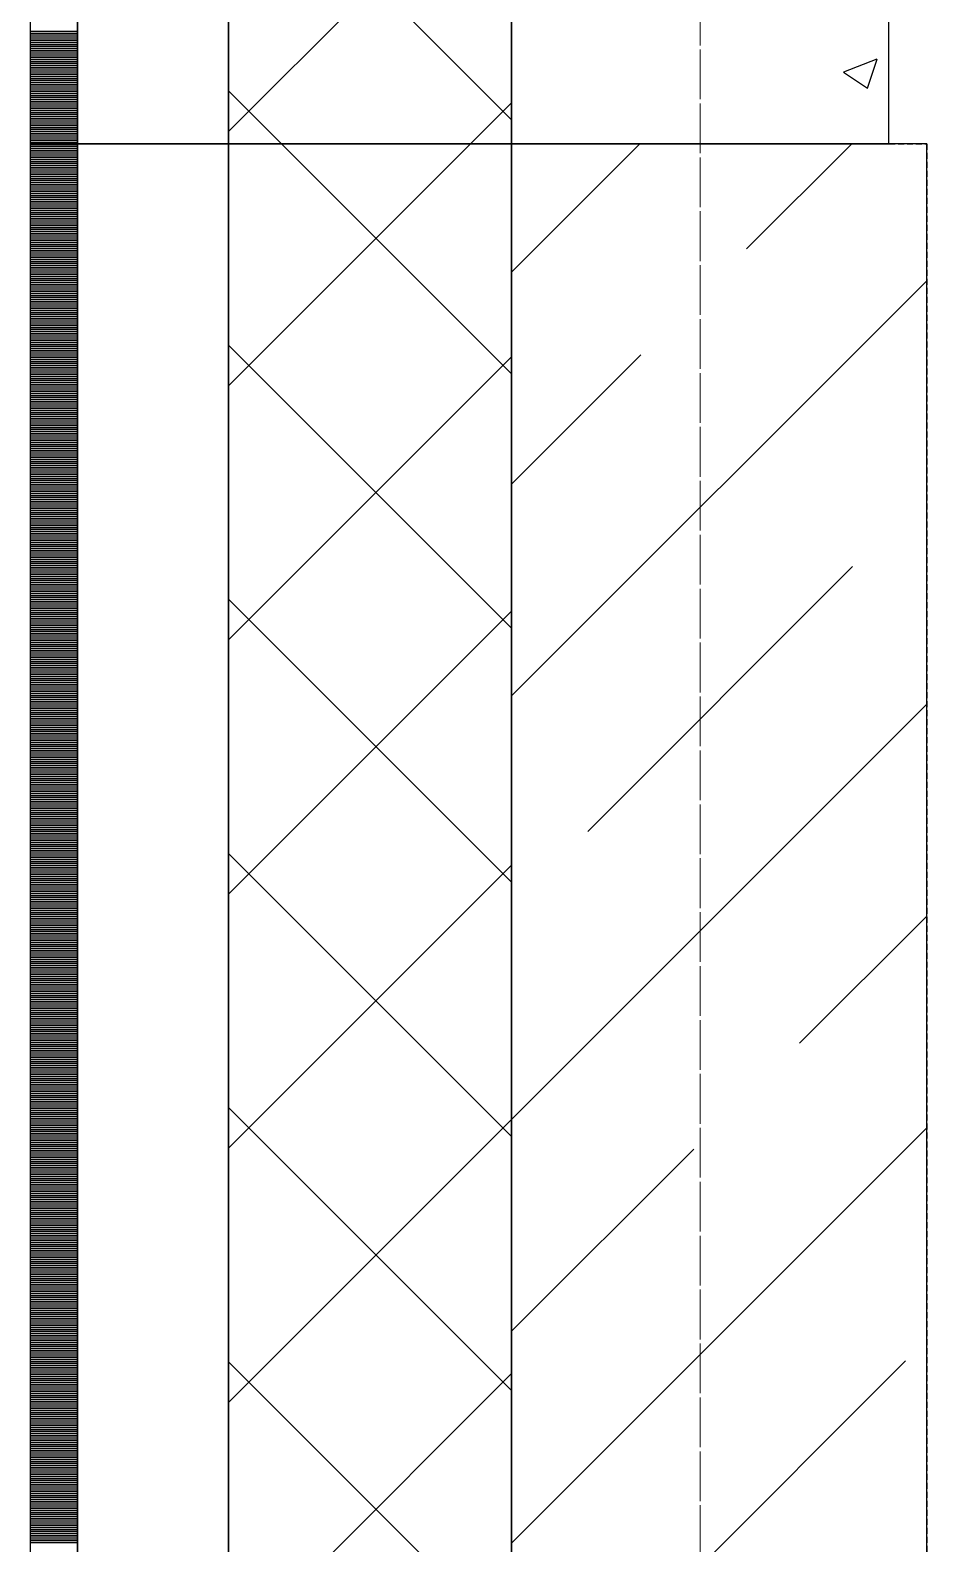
# Model space of a CAD drawing. Header units: millimetres. Extents: x -231292 to 573618, y -153144 to 564035.
# Drawn here: x 8548 to 9023, y 186924 to 187727 of the extents above; entities that cross this region are included whole.
import ezdxf

# ---------------------------------------------------------------- set-up
doc = ezdxf.new("R2010")
doc.units = ezdxf.units.MM
doc.linetypes.add('CENTER2', pattern=[28.575, 19.05, -3.175, 3.175, -3.175])
doc.linetypes.add('HIDDEN2', pattern=[4.7625, 3.175, -1.5875])
doc.layers.get('0').update_dxf_attribs({"color": 250})
for name, color, linetype, lineweight in [('АР_Колонны', 250, 'Continuous', 35), ('АР_Стены ЖБ', 250, 'Continuous', 35), ('АР_Стены ПЕНОблок', 250, 'Continuous', 20), ('АР_Тонкая', 250, 'Continuous', 5), ('АР_Утеплитель', 250, 'Continuous', 0), ('АР_Штриховка', 250, 'Continuous', 0), ('РД_Оси_100', 250, 'Continuous', 0)]:
    doc.layers.add(name, color=color, linetype=linetype, lineweight=lineweight)

# ---------------------------------------------------------------- blocks, each defined once
blk = doc.blocks.new('оси_рен')
at = {"layer": 'РД_Оси_100', "color": 251, "linetype": 'CENTER2', "true_color": 0x636466}
for p, q in [((1195652.916, 135558.25), (1195652.916, 223268.25)), ((1195652.916, 133007.755), (1195652.916, 138964.071))]:
    blk.add_line(p, q, dxfattribs=at)

msp = doc.modelspace()

# ---------------------------------------------------------------- linework, layer by layer
at = {"layer": 'АР_Колонны', "color": 18, "linetype": 'HIDDEN2', "lineweight": 25, "true_color": 0x000000}
for p, q in [((8803.243, 187666.253), (9023.243, 187666.253)), ((8803.243, 186466.253), (8803.243, 187666.253)), ((9023.243, 187666.253), (9023.243, 186466.253))]:
    msp.add_line(p, q, dxfattribs=at)
at = {"layer": 'АР_Колонны', "color": 18, "linetype": 'Continuous', "lineweight": 25, "true_color": 0x000000}
for p, q in [((9023.243, 187666.253), (8803.243, 187666.253)), ((8803.243, 187666.253), (8803.243, 186466.253)), ((9023.243, 187666.253), (8803.243, 187666.253)), ((8803.243, 187666.253), (8803.243, 186466.253)), ((9023.243, 186466.253), (9023.243, 187666.253)), ((9023.243, 186466.253), (9023.243, 187666.253))]:
    msp.add_line(p, q, dxfattribs=at)
at = {"layer": 'АР_Стены ЖБ', "color": 18, "linetype": 'Continuous', "lineweight": 25, "true_color": 0x000000}
for p, q in [((9023.243, 187666.253), (8803.243, 187666.253)), ((8803.243, 187666.253), (8803.243, 186466.253)), ((9023.243, 186466.253), (9023.243, 187666.253))]:
    msp.add_line(p, q, dxfattribs=at)
at = {"layer": 'АР_Стены ПЕНОблок', "color": 18, "linetype": 'Continuous', "lineweight": 25, "true_color": 0x000000}
for p, q in [((8803.243, 263866.253), (8803.243, 187666.253)), ((9003.243, 187666.253), (9003.243, 263866.253)), ((8803.243, 187666.253), (9003.243, 187666.253))]:
    msp.add_line(p, q, dxfattribs=at)
at = {"layer": 'АР_Тонкая', "color": 18, "linetype": 'Continuous', "lineweight": 25, "true_color": 0x000000}
for p, q in [((8548.243, 263866.253), (8548.243, 187666.253)), ((8573.243, 263866.253), (8573.243, 187666.253)), ((8573.243, 187666.253), (8573.243, 263866.253)), ((8653.243, 187666.253), (8653.243, 263866.253)), ((8548.243, 187666.253), (8573.243, 187666.253)), ((8573.243, 187666.253), (8548.243, 187666.253)), ((8548.243, 187666.253), (8548.243, 186211.253)), ((8573.243, 187666.253), (8653.243, 187666.253)), ((8653.243, 187666.253), (8573.243, 187666.253)), ((8573.243, 187666.253), (8573.243, 186236.253)), ((8573.243, 186236.253), (8573.243, 187666.253)), ((8653.243, 186316.253), (8653.243, 187666.253))]:
    msp.add_line(p, q, dxfattribs=at)
at = {"layer": 'АР_Утеплитель', "color": 18, "linetype": 'Continuous', "lineweight": 25, "true_color": 0x000000}
for p, q in [((8653.243, 263866.253), (8653.243, 187666.253)), ((8803.243, 187666.253), (8803.243, 263866.253)), ((8653.243, 187666.253), (8803.243, 187666.253)), ((8803.243, 187666.253), (8653.243, 187666.253)), ((8653.243, 187666.253), (8653.243, 186316.253)), ((8803.243, 186466.253), (8803.243, 187666.253))]:
    msp.add_line(p, q, dxfattribs=at)
at = {"layer": 'АР_Штриховка', "color": 18, "linetype": 'Continuous', "lineweight": 25, "true_color": 0x000000}
for p, q in [((8803.243, 187679.064), (8653.243, 187829.064)), ((8653.243, 187672.778), (8803.243, 187822.778)), ((8548.243, 187726.002), (8573.243, 187726.002)), ((8548.243, 187725.002), (8573.243, 187725.002)), ((8548.243, 187724.002), (8573.243, 187724.002)), ((8548.243, 187723.002), (8573.243, 187723.002)), ((8548.243, 187722.002), (8573.243, 187722.002)), ((8548.243, 187721.002), (8573.243, 187721.002)), ((8548.243, 187720.002), (8573.243, 187720.002)), ((8548.243, 187719.002), (8573.243, 187719.002)), ((8548.243, 187718.002), (8573.243, 187718.002)), ((8548.243, 187717.002), (8573.243, 187717.002)), ((8548.243, 187716.002), (8573.243, 187716.002)), ((8548.243, 187715.002), (8573.243, 187715.002)), ((8548.243, 187714.002), (8573.243, 187714.002)), ((8548.243, 187713.002), (8573.243, 187713.002)), ((8548.243, 187712.002), (8573.243, 187712.002)), ((8548.243, 187711.002), (8573.243, 187711.002)), ((8548.243, 187710.002), (8573.243, 187710.002)), ((8548.243, 187709.002), (8573.243, 187709.002)), ((8548.243, 187708.002), (8573.243, 187708.002)), ((8548.243, 187707.002), (8573.243, 187707.002)), ((8548.243, 187706.002), (8573.243, 187706.002)), ((8979.264, 187704.538), (8997.049, 187711.365)), ((8991.823, 187695.838), (8996.973, 187711.187)), ((8548.243, 187705.002), (8573.243, 187705.002)), ((8548.243, 187704.002), (8573.243, 187704.002)), ((8548.243, 187703.002), (8573.243, 187703.002)), ((8548.243, 187702.002), (8573.243, 187702.002)), ((8548.243, 187701.002), (8573.243, 187701.002)), ((8548.243, 187700.002), (8573.243, 187700.002)), ((8548.243, 187699.002), (8573.243, 187699.002)), ((8548.243, 187698.002), (8573.243, 187698.002)), ((8979.184, 187704.361), (8991.818, 187695.839)), ((8548.243, 187697.002), (8573.243, 187697.002)), ((8548.243, 187696.002), (8573.243, 187696.002)), ((8548.243, 187695.002), (8573.243, 187695.002)), ((8548.243, 187694.002), (8573.243, 187694.002)), ((8548.243, 187693.002), (8573.243, 187693.002)), ((8548.243, 187692.002), (8573.243, 187692.002)), ((8548.243, 187691.002), (8573.243, 187691.002)), ((8548.243, 187690.002), (8573.243, 187690.002)), ((8681.351, 187666.253), (8653.243, 187694.361)), ((8548.243, 187689.002), (8573.243, 187689.002)), ((8548.243, 187688.002), (8573.243, 187688.002)), ((8548.243, 187687.002), (8573.243, 187687.002)), ((8548.243, 187686.002), (8573.243, 187686.002)), ((8548.243, 187685.002), (8573.243, 187685.002)), ((8548.243, 187684.002), (8573.243, 187684.002)), ((8548.243, 187683.002), (8573.243, 187683.002)), ((8548.243, 187682.002), (8573.243, 187682.002)), ((8781.422, 187666.253), (8803.243, 187688.074)), ((8548.243, 187681.002), (8573.243, 187681.002)), ((8548.243, 187680.002), (8573.243, 187680.002)), ((8548.243, 187679.002), (8573.243, 187679.002)), ((8548.243, 187678.002), (8573.243, 187678.002)), ((8548.243, 187677.002), (8573.243, 187677.002)), ((8548.243, 187676.002), (8573.243, 187676.002)), ((8548.243, 187675.002), (8573.243, 187675.002)), ((8548.243, 187674.002), (8573.243, 187674.002)), ((8548.243, 187673.002), (8573.243, 187673.002)), ((8548.243, 187672.002), (8573.243, 187672.002)), ((8548.243, 187671.002), (8573.243, 187671.002)), ((8548.243, 187670.002), (8573.243, 187670.002)), ((8548.243, 187669.002), (8573.243, 187669.002)), ((8548.243, 187668.002), (8573.243, 187668.002)), ((8548.243, 187667.002), (8573.243, 187667.002)), ((8548.243, 187666.002), (8573.243, 187666.002)), ((8653.243, 187538.074), (8781.422, 187666.253)), ((8803.243, 187544.361), (8681.351, 187666.253)), ((8803.243, 187598.271), (8871.225, 187666.253)), ((8927.83, 187610.605), (8983.478, 187666.253)), ((8548.243, 187665.002), (8573.243, 187665.002)), ((8548.243, 187664.002), (8573.243, 187664.002)), ((8548.243, 187663.002), (8573.243, 187663.002)), ((8548.243, 187662.002), (8573.243, 187662.002)), ((8548.243, 187661.002), (8573.243, 187661.002)), ((8548.243, 187660.002), (8573.243, 187660.002)), ((8548.243, 187659.002), (8573.243, 187659.002)), ((8548.243, 187658.002), (8573.243, 187658.002)), ((8548.243, 187657.002), (8573.243, 187657.002)), ((8548.243, 187656.002), (8573.243, 187656.002)), ((8548.243, 187655.002), (8573.243, 187655.002)), ((8548.243, 187654.002), (8573.243, 187654.002)), ((8548.243, 187653.002), (8573.243, 187653.002)), ((8548.243, 187652.002), (8573.243, 187652.002)), ((8548.243, 187651.002), (8573.243, 187651.002)), ((8548.243, 187650.002), (8573.243, 187650.002)), ((8548.243, 187649.002), (8573.243, 187649.002)), ((8548.243, 187648.002), (8573.243, 187648.002)), ((8548.243, 187647.002), (8573.243, 187647.002)), ((8548.243, 187646.002), (8573.243, 187646.002)), ((8548.243, 187645.002), (8573.243, 187645.002)), ((8548.243, 187644.002), (8573.243, 187644.002)), ((8548.243, 187643.002), (8573.243, 187643.002)), ((8548.243, 187642.002), (8573.243, 187642.002)), ((8548.243, 187641.002), (8573.243, 187641.002)), ((8548.243, 187640.002), (8573.243, 187640.002)), ((8548.243, 187639.002), (8573.243, 187639.002)), ((8548.243, 187638.002), (8573.243, 187638.002)), ((8548.243, 187637.002), (8573.243, 187637.002)), ((8548.243, 187636.002), (8573.243, 187636.002)), ((8548.243, 187635.002), (8573.243, 187635.002)), ((8548.243, 187634.002), (8573.243, 187634.002)), ((8548.243, 187633.002), (8573.243, 187633.002)), ((8548.243, 187632.002), (8573.243, 187632.002)), ((8548.243, 187631.002), (8573.243, 187631.002)), ((8548.243, 187630.002), (8573.243, 187630.002)), ((8548.243, 187629.002), (8573.243, 187629.002)), ((8548.243, 187628.002), (8573.243, 187628.002)), ((8548.243, 187627.002), (8573.243, 187627.002)), ((8548.243, 187626.002), (8573.243, 187626.002)), ((8548.243, 187625.002), (8573.243, 187625.002)), ((8548.243, 187624.002), (8573.243, 187624.002)), ((8548.243, 187623.002), (8573.243, 187623.002)), ((8548.243, 187622.002), (8573.243, 187622.002)), ((8548.243, 187621.002), (8573.243, 187621.002)), ((8548.243, 187620.002), (8573.243, 187620.002)), ((8548.243, 187619.002), (8573.243, 187619.002)), ((8548.243, 187618.002), (8573.243, 187618.002)), ((8548.243, 187617.002), (8573.243, 187617.002)), ((8548.243, 187616.002), (8573.243, 187616.002)), ((8548.243, 187615.002), (8573.243, 187615.002)), ((8548.243, 187614.002), (8573.243, 187614.002)), ((8548.243, 187613.002), (8573.243, 187613.002)), ((8548.243, 187612.002), (8573.243, 187612.002)), ((8548.243, 187611.002), (8573.243, 187611.002)), ((8548.243, 187610.002), (8573.243, 187610.002)), ((8548.243, 187609.002), (8573.243, 187609.002)), ((8548.243, 187608.002), (8573.243, 187608.002)), ((8548.243, 187607.002), (8573.243, 187607.002)), ((8548.243, 187606.002), (8573.243, 187606.002)), ((8548.243, 187605.002), (8573.243, 187605.002)), ((8548.243, 187604.002), (8573.243, 187604.002)), ((8548.243, 187603.002), (8573.243, 187603.002)), ((8548.243, 187602.002), (8573.243, 187602.002)), ((8548.243, 187601.002), (8573.243, 187601.002)), ((8548.243, 187600.002), (8573.243, 187600.002)), ((8548.243, 187599.002), (8573.243, 187599.002)), ((8548.243, 187598.002), (8573.243, 187598.002)), ((8548.243, 187597.002), (8573.243, 187597.002)), ((8548.243, 187596.002), (8573.243, 187596.002)), ((8548.243, 187595.002), (8573.243, 187595.002)), ((8548.243, 187594.002), (8573.243, 187594.002)), ((8803.243, 187373.765), (9023.243, 187593.765)), ((8548.243, 187593.002), (8573.243, 187593.002)), ((8548.243, 187592.002), (8573.243, 187592.002)), ((8548.243, 187591.002), (8573.243, 187591.002)), ((8548.243, 187590.002), (8573.243, 187590.002)), ((8548.243, 187589.002), (8573.243, 187589.002)), ((8548.243, 187588.002), (8573.243, 187588.002)), ((8548.243, 187587.002), (8573.243, 187587.002)), ((8548.243, 187586.002), (8573.243, 187586.002)), ((8548.243, 187585.002), (8573.243, 187585.002)), ((8548.243, 187584.002), (8573.243, 187584.002)), ((8548.243, 187583.002), (8573.243, 187583.002)), ((8548.243, 187582.002), (8573.243, 187582.002)), ((8548.243, 187581.002), (8573.243, 187581.002)), ((8548.243, 187580.002), (8573.243, 187580.002)), ((8548.243, 187579.002), (8573.243, 187579.002)), ((8548.243, 187578.002), (8573.243, 187578.002)), ((8548.243, 187577.002), (8573.243, 187577.002)), ((8548.243, 187576.002), (8573.243, 187576.002)), ((8548.243, 187575.002), (8573.243, 187575.002)), ((8548.243, 187574.002), (8573.243, 187574.002)), ((8548.243, 187573.002), (8573.243, 187573.002)), ((8548.243, 187572.002), (8573.243, 187572.002)), ((8548.243, 187571.002), (8573.243, 187571.002)), ((8548.243, 187570.002), (8573.243, 187570.002)), ((8548.243, 187569.002), (8573.243, 187569.002)), ((8548.243, 187568.002), (8573.243, 187568.002)), ((8548.243, 187567.002), (8573.243, 187567.002)), ((8548.243, 187566.002), (8573.243, 187566.002)), ((8548.243, 187565.002), (8573.243, 187565.002)), ((8548.243, 187564.002), (8573.243, 187564.002)), ((8548.243, 187563.002), (8573.243, 187563.002)), ((8548.243, 187562.002), (8573.243, 187562.002)), ((8548.243, 187561.002), (8573.243, 187561.002)), ((8548.243, 187560.002), (8573.243, 187560.002)), ((8548.243, 187559.002), (8573.243, 187559.002)), ((8548.243, 187558.002), (8573.243, 187558.002)), ((8548.243, 187557.002), (8573.243, 187557.002)), ((8548.243, 187556.002), (8573.243, 187556.002)), ((8548.243, 187555.002), (8573.243, 187555.002)), ((8548.243, 187554.002), (8573.243, 187554.002)), ((8548.243, 187553.002), (8573.243, 187553.002)), ((8803.243, 187409.657), (8653.243, 187559.657)), ((8653.243, 187403.37), (8803.243, 187553.37)), ((8803.243, 187486.018), (8871.703, 187554.478)), ((8548.243, 187552.002), (8573.243, 187552.002)), ((8548.243, 187551.002), (8573.243, 187551.002)), ((8548.243, 187550.002), (8573.243, 187550.002)), ((8548.243, 187549.002), (8573.243, 187549.002)), ((8548.243, 187548.002), (8573.243, 187548.002)), ((8548.243, 187547.002), (8573.243, 187547.002)), ((8548.243, 187546.002), (8573.243, 187546.002)), ((8548.243, 187545.002), (8573.243, 187545.002)), ((8548.243, 187544.002), (8573.243, 187544.002)), ((8548.243, 187543.002), (8573.243, 187543.002)), ((8548.243, 187542.002), (8573.243, 187542.002)), ((8548.243, 187541.002), (8573.243, 187541.002)), ((8548.243, 187540.002), (8573.243, 187540.002)), ((8548.243, 187539.002), (8573.243, 187539.002)), ((8548.243, 187538.002), (8573.243, 187538.002)), ((8548.243, 187537.002), (8573.243, 187537.002)), ((8548.243, 187536.002), (8573.243, 187536.002)), ((8548.243, 187535.002), (8573.243, 187535.002)), ((8548.243, 187534.002), (8573.243, 187534.002)), ((8548.243, 187533.002), (8573.243, 187533.002)), ((8548.243, 187532.002), (8573.243, 187532.002)), ((8548.243, 187531.002), (8573.243, 187531.002)), ((8548.243, 187530.002), (8573.243, 187530.002)), ((8548.243, 187529.002), (8573.243, 187529.002)), ((8548.243, 187528.002), (8573.243, 187528.002)), ((8548.243, 187527.002), (8573.243, 187527.002)), ((8548.243, 187526.002), (8573.243, 187526.002)), ((8548.243, 187525.002), (8573.243, 187525.002)), ((8548.243, 187524.002), (8573.243, 187524.002)), ((8548.243, 187523.002), (8573.243, 187523.002)), ((8548.243, 187522.002), (8573.243, 187522.002)), ((8548.243, 187521.002), (8573.243, 187521.002)), ((8548.243, 187520.002), (8573.243, 187520.002)), ((8548.243, 187519.002), (8573.243, 187519.002)), ((8548.243, 187518.002), (8573.243, 187518.002)), ((8548.243, 187517.002), (8573.243, 187517.002)), ((8548.243, 187516.002), (8573.243, 187516.002)), ((8548.243, 187515.002), (8573.243, 187515.002)), ((8548.243, 187514.002), (8573.243, 187514.002)), ((8548.243, 187513.002), (8573.243, 187513.002)), ((8548.243, 187512.002), (8573.243, 187512.002)), ((8548.243, 187511.002), (8573.243, 187511.002)), ((8548.243, 187510.002), (8573.243, 187510.002)), ((8548.243, 187509.002), (8573.243, 187509.002)), ((8548.243, 187508.002), (8573.243, 187508.002)), ((8548.243, 187507.002), (8573.243, 187507.002)), ((8548.243, 187506.002), (8573.243, 187506.002)), ((8548.243, 187505.002), (8573.243, 187505.002)), ((8548.243, 187504.002), (8573.243, 187504.002)), ((8548.243, 187503.002), (8573.243, 187503.002)), ((8548.243, 187502.002), (8573.243, 187502.002)), ((8548.243, 187501.002), (8573.243, 187501.002)), ((8548.243, 187500.002), (8573.243, 187500.002)), ((8548.243, 187499.002), (8573.243, 187499.002)), ((8548.243, 187498.002), (8573.243, 187498.002)), ((8548.243, 187497.002), (8573.243, 187497.002)), ((8548.243, 187496.002), (8573.243, 187496.002)), ((8548.243, 187495.002), (8573.243, 187495.002)), ((8548.243, 187494.002), (8573.243, 187494.002)), ((8548.243, 187493.002), (8573.243, 187493.002)), ((8548.243, 187492.002), (8573.243, 187492.002)), ((8548.243, 187491.002), (8573.243, 187491.002)), ((8548.243, 187490.002), (8573.243, 187490.002)), ((8548.243, 187489.002), (8573.243, 187489.002)), ((8548.243, 187488.002), (8573.243, 187488.002)), ((8548.243, 187487.002), (8573.243, 187487.002)), ((8548.243, 187486.002), (8573.243, 187486.002)), ((8548.243, 187485.002), (8573.243, 187485.002)), ((8548.243, 187484.002), (8573.243, 187484.002)), ((8548.243, 187483.002), (8573.243, 187483.002)), ((8548.243, 187482.002), (8573.243, 187482.002)), ((8548.243, 187481.002), (8573.243, 187481.002)), ((8548.243, 187480.002), (8573.243, 187480.002)), ((8548.243, 187479.002), (8573.243, 187479.002)), ((8548.243, 187478.002), (8573.243, 187478.002)), ((8548.243, 187477.002), (8573.243, 187477.002)), ((8548.243, 187476.002), (8573.243, 187476.002)), ((8548.243, 187475.002), (8573.243, 187475.002)), ((8548.243, 187474.002), (8573.243, 187474.002)), ((8548.243, 187473.002), (8573.243, 187473.002)), ((8548.243, 187472.002), (8573.243, 187472.002)), ((8548.243, 187471.002), (8573.243, 187471.002)), ((8548.243, 187470.002), (8573.243, 187470.002)), ((8548.243, 187469.002), (8573.243, 187469.002)), ((8548.243, 187468.002), (8573.243, 187468.002)), ((8548.243, 187467.002), (8573.243, 187467.002)), ((8548.243, 187466.002), (8573.243, 187466.002)), ((8548.243, 187465.002), (8573.243, 187465.002)), ((8548.243, 187464.002), (8573.243, 187464.002)), ((8548.243, 187463.002), (8573.243, 187463.002)), ((8548.243, 187462.002), (8573.243, 187462.002)), ((8548.243, 187461.002), (8573.243, 187461.002)), ((8548.243, 187460.002), (8573.243, 187460.002)), ((8548.243, 187459.002), (8573.243, 187459.002)), ((8548.243, 187458.002), (8573.243, 187458.002)), ((8548.243, 187457.002), (8573.243, 187457.002)), ((8548.243, 187456.002), (8573.243, 187456.002)), ((8548.243, 187455.002), (8573.243, 187455.002)), ((8548.243, 187454.002), (8573.243, 187454.002)), ((8548.243, 187453.002), (8573.243, 187453.002)), ((8548.243, 187452.002), (8573.243, 187452.002)), ((8548.243, 187451.002), (8573.243, 187451.002)), ((8548.243, 187450.002), (8573.243, 187450.002)), ((8548.243, 187449.002), (8573.243, 187449.002)), ((8548.243, 187448.002), (8573.243, 187448.002)), ((8548.243, 187447.002), (8573.243, 187447.002)), ((8548.243, 187446.002), (8573.243, 187446.002)), ((8548.243, 187445.002), (8573.243, 187445.002)), ((8548.243, 187444.002), (8573.243, 187444.002)), ((8548.243, 187443.002), (8573.243, 187443.002)), ((8548.243, 187442.002), (8573.243, 187442.002)), ((8548.243, 187441.002), (8573.243, 187441.002)), ((8843.64, 187301.908), (8983.956, 187442.225)), ((8548.243, 187440.002), (8573.243, 187440.002)), ((8548.243, 187439.002), (8573.243, 187439.002)), ((8548.243, 187438.002), (8573.243, 187438.002)), ((8548.243, 187437.002), (8573.243, 187437.002)), ((8548.243, 187436.002), (8573.243, 187436.002)), ((8548.243, 187435.002), (8573.243, 187435.002)), ((8548.243, 187434.002), (8573.243, 187434.002)), ((8548.243, 187433.002), (8573.243, 187433.002)), ((8548.243, 187432.002), (8573.243, 187432.002)), ((8548.243, 187431.002), (8573.243, 187431.002)), ((8548.243, 187430.002), (8573.243, 187430.002)), ((8548.243, 187429.002), (8573.243, 187429.002)), ((8548.243, 187428.002), (8573.243, 187428.002)), ((8548.243, 187427.002), (8573.243, 187427.002)), ((8548.243, 187426.002), (8573.243, 187426.002)), ((8548.243, 187425.002), (8573.243, 187425.002)), ((8803.243, 187274.953), (8653.243, 187424.953)), ((8548.243, 187424.002), (8573.243, 187424.002)), ((8548.243, 187423.002), (8573.243, 187423.002)), ((8548.243, 187422.002), (8573.243, 187422.002)), ((8548.243, 187421.002), (8573.243, 187421.002)), ((8548.243, 187420.002), (8573.243, 187420.002)), ((8548.243, 187419.002), (8573.243, 187419.002)), ((8548.243, 187418.002), (8573.243, 187418.002)), ((8548.243, 187417.002), (8573.243, 187417.002)), ((8653.243, 187268.666), (8803.243, 187418.666)), ((8548.243, 187416.002), (8573.243, 187416.002)), ((8548.243, 187415.002), (8573.243, 187415.002)), ((8548.243, 187414.002), (8573.243, 187414.002)), ((8548.243, 187413.002), (8573.243, 187413.002)), ((8548.243, 187412.002), (8573.243, 187412.002)), ((8548.243, 187411.002), (8573.243, 187411.002)), ((8548.243, 187410.002), (8573.243, 187410.002)), ((8548.243, 187409.002), (8573.243, 187409.002)), ((8548.243, 187408.002), (8573.243, 187408.002)), ((8548.243, 187407.002), (8573.243, 187407.002)), ((8548.243, 187406.002), (8573.243, 187406.002)), ((8548.243, 187405.002), (8573.243, 187405.002)), ((8548.243, 187404.002), (8573.243, 187404.002)), ((8548.243, 187403.002), (8573.243, 187403.002)), ((8548.243, 187402.002), (8573.243, 187402.002)), ((8548.243, 187401.002), (8573.243, 187401.002)), ((8548.243, 187400.002), (8573.243, 187400.002)), ((8548.243, 187399.002), (8573.243, 187399.002)), ((8548.243, 187398.002), (8573.243, 187398.002)), ((8548.243, 187397.002), (8573.243, 187397.002)), ((8548.243, 187396.002), (8573.243, 187396.002)), ((8548.243, 187395.002), (8573.243, 187395.002)), ((8548.243, 187394.002), (8573.243, 187394.002)), ((8548.243, 187393.002), (8573.243, 187393.002)), ((8548.243, 187392.002), (8573.243, 187392.002)), ((8548.243, 187391.002), (8573.243, 187391.002)), ((8548.243, 187390.002), (8573.243, 187390.002)), ((8548.243, 187389.002), (8573.243, 187389.002)), ((8548.243, 187388.002), (8573.243, 187388.002)), ((8548.243, 187387.002), (8573.243, 187387.002)), ((8548.243, 187386.002), (8573.243, 187386.002)), ((8548.243, 187385.002), (8573.243, 187385.002)), ((8548.243, 187384.002), (8573.243, 187384.002)), ((8548.243, 187383.002), (8573.243, 187383.002)), ((8548.243, 187382.002), (8573.243, 187382.002)), ((8548.243, 187381.002), (8573.243, 187381.002)), ((8548.243, 187380.002), (8573.243, 187380.002)), ((8548.243, 187379.002), (8573.243, 187379.002)), ((8548.243, 187378.002), (8573.243, 187378.002)), ((8548.243, 187377.002), (8573.243, 187377.002)), ((8548.243, 187376.002), (8573.243, 187376.002)), ((8548.243, 187375.002), (8573.243, 187375.002)), ((8548.243, 187374.002), (8573.243, 187374.002)), ((8548.243, 187373.002), (8573.243, 187373.002)), ((8548.243, 187372.002), (8573.243, 187372.002)), ((8548.243, 187371.002), (8573.243, 187371.002)), ((8548.243, 187370.002), (8573.243, 187370.002)), ((8548.243, 187369.002), (8573.243, 187369.002)), ((8803.243, 187149.258), (9023.243, 187369.258)), ((8548.243, 187368.002), (8573.243, 187368.002)), ((8548.243, 187367.002), (8573.243, 187367.002)), ((8548.243, 187366.002), (8573.243, 187366.002)), ((8548.243, 187365.002), (8573.243, 187365.002)), ((8548.243, 187364.002), (8573.243, 187364.002)), ((8548.243, 187363.002), (8573.243, 187363.002)), ((8548.243, 187362.002), (8573.243, 187362.002)), ((8548.243, 187361.002), (8573.243, 187361.002)), ((8548.243, 187360.002), (8573.243, 187360.002)), ((8548.243, 187359.002), (8573.243, 187359.002)), ((8548.243, 187358.002), (8573.243, 187358.002)), ((8548.243, 187357.002), (8573.243, 187357.002)), ((8548.243, 187356.002), (8573.243, 187356.002)), ((8548.243, 187355.002), (8573.243, 187355.002)), ((8548.243, 187354.002), (8573.243, 187354.002)), ((8548.243, 187353.002), (8573.243, 187353.002)), ((8548.243, 187352.002), (8573.243, 187352.002)), ((8548.243, 187351.002), (8573.243, 187351.002)), ((8548.243, 187350.002), (8573.243, 187350.002)), ((8548.243, 187349.002), (8573.243, 187349.002)), ((8548.243, 187348.002), (8573.243, 187348.002)), ((8548.243, 187347.002), (8573.243, 187347.002)), ((8548.243, 187346.002), (8573.243, 187346.002)), ((8548.243, 187345.002), (8573.243, 187345.002)), ((8548.243, 187344.002), (8573.243, 187344.002)), ((8548.243, 187343.002), (8573.243, 187343.002)), ((8548.243, 187342.002), (8573.243, 187342.002)), ((8548.243, 187341.002), (8573.243, 187341.002)), ((8548.243, 187340.002), (8573.243, 187340.002)), ((8548.243, 187339.002), (8573.243, 187339.002)), ((8548.243, 187338.002), (8573.243, 187338.002)), ((8548.243, 187337.002), (8573.243, 187337.002)), ((8548.243, 187336.002), (8573.243, 187336.002)), ((8548.243, 187335.002), (8573.243, 187335.002)), ((8548.243, 187334.002), (8573.243, 187334.002)), ((8548.243, 187333.002), (8573.243, 187333.002)), ((8548.243, 187332.002), (8573.243, 187332.002)), ((8548.243, 187331.002), (8573.243, 187331.002)), ((8548.243, 187330.002), (8573.243, 187330.002)), ((8548.243, 187329.002), (8573.243, 187329.002)), ((8548.243, 187328.002), (8573.243, 187328.002)), ((8548.243, 187327.002), (8573.243, 187327.002)), ((8548.243, 187326.002), (8573.243, 187326.002)), ((8548.243, 187325.002), (8573.243, 187325.002)), ((8548.243, 187324.002), (8573.243, 187324.002)), ((8548.243, 187323.002), (8573.243, 187323.002)), ((8548.243, 187322.002), (8573.243, 187322.002)), ((8548.243, 187321.002), (8573.243, 187321.002)), ((8548.243, 187320.002), (8573.243, 187320.002)), ((8548.243, 187319.002), (8573.243, 187319.002)), ((8548.243, 187318.002), (8573.243, 187318.002)), ((8548.243, 187317.002), (8573.243, 187317.002)), ((8548.243, 187316.002), (8573.243, 187316.002)), ((8548.243, 187315.002), (8573.243, 187315.002)), ((8548.243, 187314.002), (8573.243, 187314.002)), ((8548.243, 187313.002), (8573.243, 187313.002)), ((8548.243, 187312.002), (8573.243, 187312.002)), ((8548.243, 187311.002), (8573.243, 187311.002)), ((8548.243, 187310.002), (8573.243, 187310.002)), ((8548.243, 187309.002), (8573.243, 187309.002)), ((8548.243, 187308.002), (8573.243, 187308.002)), ((8548.243, 187307.002), (8573.243, 187307.002)), ((8548.243, 187306.002), (8573.243, 187306.002)), ((8548.243, 187305.002), (8573.243, 187305.002)), ((8548.243, 187304.002), (8573.243, 187304.002)), ((8548.243, 187303.002), (8573.243, 187303.002)), ((8548.243, 187302.002), (8573.243, 187302.002)), ((8548.243, 187301.002), (8573.243, 187301.002)), ((8548.243, 187300.002), (8573.243, 187300.002)), ((8548.243, 187299.002), (8573.243, 187299.002)), ((8548.243, 187298.002), (8573.243, 187298.002)), ((8548.243, 187297.002), (8573.243, 187297.002)), ((8548.243, 187296.002), (8573.243, 187296.002)), ((8548.243, 187295.002), (8573.243, 187295.002)), ((8548.243, 187294.002), (8573.243, 187294.002)), ((8548.243, 187293.002), (8573.243, 187293.002)), ((8548.243, 187292.002), (8573.243, 187292.002)), ((8548.243, 187291.002), (8573.243, 187291.002)), ((8548.243, 187290.002), (8573.243, 187290.002)), ((8548.243, 187289.002), (8573.243, 187289.002)), ((8803.243, 187140.249), (8653.243, 187290.249)), ((8548.243, 187288.002), (8573.243, 187288.002)), ((8548.243, 187287.002), (8573.243, 187287.002)), ((8548.243, 187286.002), (8573.243, 187286.002)), ((8548.243, 187285.002), (8573.243, 187285.002)), ((8548.243, 187284.002), (8573.243, 187284.002)), ((8548.243, 187283.002), (8573.243, 187283.002)), ((8548.243, 187282.002), (8573.243, 187282.002)), ((8548.243, 187281.002), (8573.243, 187281.002)), ((8653.243, 187133.962), (8803.243, 187283.962)), ((8548.243, 187280.002), (8573.243, 187280.002)), ((8548.243, 187279.002), (8573.243, 187279.002)), ((8548.243, 187278.002), (8573.243, 187278.002)), ((8548.243, 187277.002), (8573.243, 187277.002)), ((8548.243, 187276.002), (8573.243, 187276.002)), ((8548.243, 187275.002), (8573.243, 187275.002)), ((8548.243, 187274.002), (8573.243, 187274.002)), ((8548.243, 187273.002), (8573.243, 187273.002)), ((8548.243, 187272.002), (8573.243, 187272.002)), ((8548.243, 187271.002), (8573.243, 187271.002)), ((8548.243, 187270.002), (8573.243, 187270.002)), ((8548.243, 187269.002), (8573.243, 187269.002)), ((8548.243, 187268.002), (8573.243, 187268.002)), ((8548.243, 187267.002), (8573.243, 187267.002)), ((8548.243, 187266.002), (8573.243, 187266.002)), ((8548.243, 187265.002), (8573.243, 187265.002)), ((8548.243, 187264.002), (8573.243, 187264.002)), ((8548.243, 187263.002), (8573.243, 187263.002)), ((8548.243, 187262.002), (8573.243, 187262.002)), ((8548.243, 187261.002), (8573.243, 187261.002)), ((8548.243, 187260.002), (8573.243, 187260.002)), ((8548.243, 187259.002), (8573.243, 187259.002)), ((8548.243, 187258.002), (8573.243, 187258.002)), ((8548.243, 187257.002), (8573.243, 187257.002)), ((8955.893, 187189.655), (9023.243, 187257.005)), ((8548.243, 187256.002), (8573.243, 187256.002)), ((8548.243, 187255.002), (8573.243, 187255.002)), ((8548.243, 187254.002), (8573.243, 187254.002)), ((8548.243, 187253.002), (8573.243, 187253.002)), ((8548.243, 187252.002), (8573.243, 187252.002)), ((8548.243, 187251.002), (8573.243, 187251.002)), ((8548.243, 187250.002), (8573.243, 187250.002)), ((8548.243, 187249.002), (8573.243, 187249.002)), ((8548.243, 187248.002), (8573.243, 187248.002)), ((8548.243, 187247.002), (8573.243, 187247.002)), ((8548.243, 187246.002), (8573.243, 187246.002)), ((8548.243, 187245.002), (8573.243, 187245.002)), ((8548.243, 187244.002), (8573.243, 187244.002)), ((8548.243, 187243.002), (8573.243, 187243.002)), ((8548.243, 187242.002), (8573.243, 187242.002)), ((8548.243, 187241.002), (8573.243, 187241.002)), ((8548.243, 187240.002), (8573.243, 187240.002)), ((8548.243, 187239.002), (8573.243, 187239.002)), ((8548.243, 187238.002), (8573.243, 187238.002)), ((8548.243, 187237.002), (8573.243, 187237.002)), ((8548.243, 187236.002), (8573.243, 187236.002)), ((8548.243, 187235.002), (8573.243, 187235.002)), ((8548.243, 187234.002), (8573.243, 187234.002)), ((8548.243, 187233.002), (8573.243, 187233.002)), ((8548.243, 187232.002), (8573.243, 187232.002)), ((8548.243, 187231.002), (8573.243, 187231.002)), ((8548.243, 187230.002), (8573.243, 187230.002)), ((8548.243, 187229.002), (8573.243, 187229.002)), ((8548.243, 187228.002), (8573.243, 187228.002)), ((8548.243, 187227.002), (8573.243, 187227.002)), ((8548.243, 187226.002), (8573.243, 187226.002)), ((8548.243, 187225.002), (8573.243, 187225.002)), ((8548.243, 187224.002), (8573.243, 187224.002)), ((8548.243, 187223.002), (8573.243, 187223.002)), ((8548.243, 187222.002), (8573.243, 187222.002)), ((8548.243, 187221.002), (8573.243, 187221.002)), ((8548.243, 187220.002), (8573.243, 187220.002)), ((8548.243, 187219.002), (8573.243, 187219.002)), ((8548.243, 187218.002), (8573.243, 187218.002)), ((8548.243, 187217.002), (8573.243, 187217.002)), ((8548.243, 187216.002), (8573.243, 187216.002)), ((8548.243, 187215.002), (8573.243, 187215.002)), ((8548.243, 187214.002), (8573.243, 187214.002)), ((8548.243, 187213.002), (8573.243, 187213.002)), ((8548.243, 187212.002), (8573.243, 187212.002)), ((8548.243, 187211.002), (8573.243, 187211.002)), ((8548.243, 187210.002), (8573.243, 187210.002)), ((8548.243, 187209.002), (8573.243, 187209.002)), ((8548.243, 187208.002), (8573.243, 187208.002)), ((8548.243, 187207.002), (8573.243, 187207.002)), ((8548.243, 187206.002), (8573.243, 187206.002)), ((8548.243, 187205.002), (8573.243, 187205.002)), ((8548.243, 187204.002), (8573.243, 187204.002)), ((8548.243, 187203.002), (8573.243, 187203.002)), ((8548.243, 187202.002), (8573.243, 187202.002)), ((8548.243, 187201.002), (8573.243, 187201.002)), ((8548.243, 187200.002), (8573.243, 187200.002)), ((8548.243, 187199.002), (8573.243, 187199.002)), ((8548.243, 187198.002), (8573.243, 187198.002)), ((8548.243, 187197.002), (8573.243, 187197.002)), ((8548.243, 187196.002), (8573.243, 187196.002)), ((8548.243, 187195.002), (8573.243, 187195.002)), ((8548.243, 187194.002), (8573.243, 187194.002)), ((8548.243, 187193.002), (8573.243, 187193.002)), ((8548.243, 187192.002), (8573.243, 187192.002)), ((8548.243, 187191.002), (8573.243, 187191.002)), ((8548.243, 187190.002), (8573.243, 187190.002)), ((8548.243, 187189.002), (8573.243, 187189.002)), ((8548.243, 187188.002), (8573.243, 187188.002)), ((8548.243, 187187.002), (8573.243, 187187.002)), ((8548.243, 187186.002), (8573.243, 187186.002)), ((8548.243, 187185.002), (8573.243, 187185.002)), ((8548.243, 187184.002), (8573.243, 187184.002)), ((8548.243, 187183.002), (8573.243, 187183.002)), ((8548.243, 187182.002), (8573.243, 187182.002)), ((8548.243, 187181.002), (8573.243, 187181.002)), ((8548.243, 187180.002), (8573.243, 187180.002)), ((8548.243, 187179.002), (8573.243, 187179.002)), ((8548.243, 187178.002), (8573.243, 187178.002)), ((8548.243, 187177.002), (8573.243, 187177.002)), ((8548.243, 187176.002), (8573.243, 187176.002)), ((8548.243, 187175.002), (8573.243, 187175.002)), ((8548.243, 187174.002), (8573.243, 187174.002)), ((8548.243, 187173.002), (8573.243, 187173.002)), ((8548.243, 187172.002), (8573.243, 187172.002)), ((8548.243, 187171.002), (8573.243, 187171.002)), ((8548.243, 187170.002), (8573.243, 187170.002)), ((8548.243, 187169.002), (8573.243, 187169.002)), ((8548.243, 187168.002), (8573.243, 187168.002)), ((8548.243, 187167.002), (8573.243, 187167.002)), ((8548.243, 187166.002), (8573.243, 187166.002)), ((8548.243, 187165.002), (8573.243, 187165.002)), ((8548.243, 187164.002), (8573.243, 187164.002)), ((8548.243, 187163.002), (8573.243, 187163.002)), ((8548.243, 187162.002), (8573.243, 187162.002)), ((8548.243, 187161.002), (8573.243, 187161.002)), ((8548.243, 187160.002), (8573.243, 187160.002)), ((8548.243, 187159.002), (8573.243, 187159.002)), ((8548.243, 187158.002), (8573.243, 187158.002)), ((8548.243, 187157.002), (8573.243, 187157.002)), ((8548.243, 187156.002), (8573.243, 187156.002)), ((8548.243, 187155.002), (8573.243, 187155.002)), ((8548.243, 187154.002), (8573.243, 187154.002)), ((8548.243, 187153.002), (8573.243, 187153.002)), ((8548.243, 187152.002), (8573.243, 187152.002)), ((8803.243, 187005.545), (8653.243, 187155.545)), ((8548.243, 187151.002), (8573.243, 187151.002)), ((8548.243, 187150.002), (8573.243, 187150.002)), ((8548.243, 187149.002), (8573.243, 187149.002)), ((8548.243, 187148.002), (8573.243, 187148.002)), ((8548.243, 187147.002), (8573.243, 187147.002)), ((8548.243, 187146.002), (8573.243, 187146.002)), ((8548.243, 187145.002), (8573.243, 187145.002)), ((8548.243, 187144.002), (8573.243, 187144.002)), ((8653.243, 186999.258), (8803.243, 187149.258)), ((8803.243, 186924.752), (9023.243, 187144.752)), ((8548.243, 187143.002), (8573.243, 187143.002)), ((8548.243, 187142.002), (8573.243, 187142.002)), ((8548.243, 187141.002), (8573.243, 187141.002)), ((8548.243, 187140.002), (8573.243, 187140.002)), ((8548.243, 187139.002), (8573.243, 187139.002)), ((8548.243, 187138.002), (8573.243, 187138.002)), ((8548.243, 187137.002), (8573.243, 187137.002)), ((8548.243, 187136.002), (8573.243, 187136.002)), ((8548.243, 187135.002), (8573.243, 187135.002)), ((8548.243, 187134.002), (8573.243, 187134.002)), ((8548.243, 187133.002), (8573.243, 187133.002)), ((8548.243, 187132.002), (8573.243, 187132.002)), ((8548.243, 187131.002), (8573.243, 187131.002)), ((8548.243, 187130.002), (8573.243, 187130.002)), ((8548.243, 187129.002), (8573.243, 187129.002)), ((8548.243, 187128.002), (8573.243, 187128.002)), ((8803.243, 187037.005), (8899.766, 187133.528)), ((8548.243, 187127.002), (8573.243, 187127.002)), ((8548.243, 187126.002), (8573.243, 187126.002)), ((8548.243, 187125.002), (8573.243, 187125.002)), ((8548.243, 187124.002), (8573.243, 187124.002)), ((8548.243, 187123.002), (8573.243, 187123.002)), ((8548.243, 187122.002), (8573.243, 187122.002)), ((8548.243, 187121.002), (8573.243, 187121.002)), ((8548.243, 187120.002), (8573.243, 187120.002)), ((8548.243, 187119.002), (8573.243, 187119.002)), ((8548.243, 187118.002), (8573.243, 187118.002)), ((8548.243, 187117.002), (8573.243, 187117.002)), ((8548.243, 187116.002), (8573.243, 187116.002)), ((8548.243, 187115.002), (8573.243, 187115.002)), ((8548.243, 187114.002), (8573.243, 187114.002)), ((8548.243, 187113.002), (8573.243, 187113.002)), ((8548.243, 187112.002), (8573.243, 187112.002)), ((8548.243, 187111.002), (8573.243, 187111.002)), ((8548.243, 187110.002), (8573.243, 187110.002)), ((8548.243, 187109.002), (8573.243, 187109.002)), ((8548.243, 187108.002), (8573.243, 187108.002)), ((8548.243, 187107.002), (8573.243, 187107.002)), ((8548.243, 187106.002), (8573.243, 187106.002)), ((8548.243, 187105.002), (8573.243, 187105.002)), ((8548.243, 187104.002), (8573.243, 187104.002)), ((8548.243, 187103.002), (8573.243, 187103.002)), ((8548.243, 187102.002), (8573.243, 187102.002)), ((8548.243, 187101.002), (8573.243, 187101.002)), ((8548.243, 187100.002), (8573.243, 187100.002)), ((8548.243, 187099.002), (8573.243, 187099.002)), ((8548.243, 187098.002), (8573.243, 187098.002)), ((8548.243, 187097.002), (8573.243, 187097.002)), ((8548.243, 187096.002), (8573.243, 187096.002)), ((8548.243, 187095.002), (8573.243, 187095.002)), ((8548.243, 187094.002), (8573.243, 187094.002)), ((8548.243, 187093.002), (8573.243, 187093.002)), ((8548.243, 187092.002), (8573.243, 187092.002)), ((8548.243, 187091.002), (8573.243, 187091.002)), ((8548.243, 187090.002), (8573.243, 187090.002)), ((8548.243, 187089.002), (8573.243, 187089.002)), ((8548.243, 187088.002), (8573.243, 187088.002)), ((8548.243, 187087.002), (8573.243, 187087.002)), ((8548.243, 187086.002), (8573.243, 187086.002)), ((8548.243, 187085.002), (8573.243, 187085.002)), ((8548.243, 187084.002), (8573.243, 187084.002)), ((8548.243, 187083.002), (8573.243, 187083.002)), ((8548.243, 187082.002), (8573.243, 187082.002)), ((8548.243, 187081.002), (8573.243, 187081.002)), ((8548.243, 187080.002), (8573.243, 187080.002)), ((8548.243, 187079.002), (8573.243, 187079.002)), ((8548.243, 187078.002), (8573.243, 187078.002)), ((8548.243, 187077.002), (8573.243, 187077.002)), ((8548.243, 187076.002), (8573.243, 187076.002)), ((8548.243, 187075.002), (8573.243, 187075.002)), ((8548.243, 187074.002), (8573.243, 187074.002)), ((8548.243, 187073.002), (8573.243, 187073.002)), ((8548.243, 187072.002), (8573.243, 187072.002)), ((8548.243, 187071.002), (8573.243, 187071.002)), ((8548.243, 187070.002), (8573.243, 187070.002)), ((8548.243, 187069.002), (8573.243, 187069.002)), ((8548.243, 187068.002), (8573.243, 187068.002)), ((8548.243, 187067.002), (8573.243, 187067.002)), ((8548.243, 187066.002), (8573.243, 187066.002)), ((8548.243, 187065.002), (8573.243, 187065.002)), ((8548.243, 187064.002), (8573.243, 187064.002)), ((8548.243, 187063.002), (8573.243, 187063.002)), ((8548.243, 187062.002), (8573.243, 187062.002)), ((8548.243, 187061.002), (8573.243, 187061.002)), ((8548.243, 187060.002), (8573.243, 187060.002)), ((8548.243, 187059.002), (8573.243, 187059.002)), ((8548.243, 187058.002), (8573.243, 187058.002)), ((8548.243, 187057.002), (8573.243, 187057.002)), ((8548.243, 187056.002), (8573.243, 187056.002)), ((8548.243, 187055.002), (8573.243, 187055.002)), ((8548.243, 187054.002), (8573.243, 187054.002)), ((8548.243, 187053.002), (8573.243, 187053.002)), ((8548.243, 187052.002), (8573.243, 187052.002)), ((8548.243, 187051.002), (8573.243, 187051.002)), ((8548.243, 187050.002), (8573.243, 187050.002)), ((8548.243, 187049.002), (8573.243, 187049.002)), ((8548.243, 187048.002), (8573.243, 187048.002)), ((8548.243, 187047.002), (8573.243, 187047.002)), ((8548.243, 187046.002), (8573.243, 187046.002)), ((8548.243, 187045.002), (8573.243, 187045.002)), ((8548.243, 187044.002), (8573.243, 187044.002)), ((8548.243, 187043.002), (8573.243, 187043.002)), ((8548.243, 187042.002), (8573.243, 187042.002)), ((8548.243, 187041.002), (8573.243, 187041.002)), ((8548.243, 187040.002), (8573.243, 187040.002)), ((8548.243, 187039.002), (8573.243, 187039.002)), ((8548.243, 187038.002), (8573.243, 187038.002)), ((8548.243, 187037.002), (8573.243, 187037.002)), ((8548.243, 187036.002), (8573.243, 187036.002)), ((8548.243, 187035.002), (8573.243, 187035.002)), ((8548.243, 187034.002), (8573.243, 187034.002)), ((8548.243, 187033.002), (8573.243, 187033.002)), ((8548.243, 187032.002), (8573.243, 187032.002)), ((8548.243, 187031.002), (8573.243, 187031.002)), ((8548.243, 187030.002), (8573.243, 187030.002)), ((8548.243, 187029.002), (8573.243, 187029.002)), ((8548.243, 187028.002), (8573.243, 187028.002)), ((8548.243, 187027.002), (8573.243, 187027.002)), ((8548.243, 187026.002), (8573.243, 187026.002)), ((8548.243, 187025.002), (8573.243, 187025.002)), ((8548.243, 187024.002), (8573.243, 187024.002)), ((8548.243, 187023.002), (8573.243, 187023.002)), ((8548.243, 187022.002), (8573.243, 187022.002)), ((8548.243, 187021.002), (8573.243, 187021.002)), ((8548.243, 187020.002), (8573.243, 187020.002)), ((8548.243, 187019.002), (8573.243, 187019.002)), ((8548.243, 187018.002), (8573.243, 187018.002)), ((8548.243, 187017.002), (8573.243, 187017.002)), ((8548.243, 187016.002), (8573.243, 187016.002)), ((8803.243, 186870.841), (8653.243, 187020.841)), ((8871.703, 186880.959), (9012.02, 187021.275)), ((8548.243, 187015.002), (8573.243, 187015.002)), ((8548.243, 187014.002), (8573.243, 187014.002)), ((8548.243, 187013.002), (8573.243, 187013.002)), ((8548.243, 187012.002), (8573.243, 187012.002)), ((8548.243, 187011.002), (8573.243, 187011.002)), ((8548.243, 187010.002), (8573.243, 187010.002)), ((8548.243, 187009.002), (8573.243, 187009.002)), ((8548.243, 187008.002), (8573.243, 187008.002)), ((8653.243, 186864.555), (8803.243, 187014.555)), ((8548.243, 187007.002), (8573.243, 187007.002)), ((8548.243, 187006.002), (8573.243, 187006.002)), ((8548.243, 187005.002), (8573.243, 187005.002)), ((8548.243, 187004.002), (8573.243, 187004.002)), ((8548.243, 187003.002), (8573.243, 187003.002)), ((8548.243, 187002.002), (8573.243, 187002.002)), ((8548.243, 187001.002), (8573.243, 187001.002)), ((8548.243, 187000.002), (8573.243, 187000.002)), ((8548.243, 186999.002), (8573.243, 186999.002)), ((8548.243, 186998.002), (8573.243, 186998.002)), ((8548.243, 186997.002), (8573.243, 186997.002)), ((8548.243, 186996.002), (8573.243, 186996.002)), ((8548.243, 186995.002), (8573.243, 186995.002)), ((8548.243, 186994.002), (8573.243, 186994.002)), ((8548.243, 186993.002), (8573.243, 186993.002)), ((8548.243, 186992.002), (8573.243, 186992.002)), ((8548.243, 186991.002), (8573.243, 186991.002)), ((8548.243, 186990.002), (8573.243, 186990.002)), ((8548.243, 186989.002), (8573.243, 186989.002)), ((8548.243, 186988.002), (8573.243, 186988.002)), ((8548.243, 186987.002), (8573.243, 186987.002)), ((8548.243, 186986.002), (8573.243, 186986.002)), ((8548.243, 186985.002), (8573.243, 186985.002)), ((8548.243, 186984.002), (8573.243, 186984.002)), ((8548.243, 186983.002), (8573.243, 186983.002)), ((8548.243, 186982.002), (8573.243, 186982.002)), ((8548.243, 186981.002), (8573.243, 186981.002)), ((8548.243, 186980.002), (8573.243, 186980.002)), ((8548.243, 186979.002), (8573.243, 186979.002)), ((8548.243, 186978.002), (8573.243, 186978.002)), ((8548.243, 186977.002), (8573.243, 186977.002)), ((8548.243, 186976.002), (8573.243, 186976.002)), ((8548.243, 186975.002), (8573.243, 186975.002)), ((8548.243, 186974.002), (8573.243, 186974.002)), ((8548.243, 186973.002), (8573.243, 186973.002)), ((8548.243, 186972.002), (8573.243, 186972.002)), ((8548.243, 186971.002), (8573.243, 186971.002)), ((8548.243, 186970.002), (8573.243, 186970.002)), ((8548.243, 186969.002), (8573.243, 186969.002)), ((8548.243, 186968.002), (8573.243, 186968.002)), ((8548.243, 186967.002), (8573.243, 186967.002)), ((8548.243, 186966.002), (8573.243, 186966.002)), ((8548.243, 186965.002), (8573.243, 186965.002)), ((8548.243, 186964.002), (8573.243, 186964.002)), ((8548.243, 186963.002), (8573.243, 186963.002)), ((8548.243, 186962.002), (8573.243, 186962.002)), ((8548.243, 186961.002), (8573.243, 186961.002)), ((8548.243, 186960.002), (8573.243, 186960.002)), ((8548.243, 186959.002), (8573.243, 186959.002)), ((8548.243, 186958.002), (8573.243, 186958.002)), ((8548.243, 186957.002), (8573.243, 186957.002)), ((8548.243, 186956.002), (8573.243, 186956.002)), ((8548.243, 186955.002), (8573.243, 186955.002)), ((8548.243, 186954.002), (8573.243, 186954.002)), ((8548.243, 186953.002), (8573.243, 186953.002)), ((8548.243, 186952.002), (8573.243, 186952.002)), ((8548.243, 186951.002), (8573.243, 186951.002)), ((8548.243, 186950.002), (8573.243, 186950.002)), ((8548.243, 186949.002), (8573.243, 186949.002)), ((8548.243, 186948.002), (8573.243, 186948.002)), ((8548.243, 186947.002), (8573.243, 186947.002)), ((8548.243, 186946.002), (8573.243, 186946.002)), ((8548.243, 186945.002), (8573.243, 186945.002)), ((8548.243, 186944.002), (8573.243, 186944.002)), ((8548.243, 186943.002), (8573.243, 186943.002)), ((8548.243, 186942.002), (8573.243, 186942.002)), ((8548.243, 186941.002), (8573.243, 186941.002)), ((8548.243, 186940.002), (8573.243, 186940.002)), ((8548.243, 186939.002), (8573.243, 186939.002)), ((8548.243, 186938.002), (8573.243, 186938.002)), ((8548.243, 186937.002), (8573.243, 186937.002)), ((8548.243, 186936.002), (8573.243, 186936.002)), ((8548.243, 186935.002), (8573.243, 186935.002)), ((8548.243, 186934.002), (8573.243, 186934.002)), ((8548.243, 186933.002), (8573.243, 186933.002)), ((8548.243, 186932.002), (8573.243, 186932.002)), ((8548.243, 186931.002), (8573.243, 186931.002)), ((8548.243, 186930.002), (8573.243, 186930.002)), ((8548.243, 186929.002), (8573.243, 186929.002)), ((8548.243, 186928.002), (8573.243, 186928.002)), ((8548.243, 186927.002), (8573.243, 186927.002)), ((8548.243, 186926.002), (8573.243, 186926.002)), ((8548.243, 186925.002), (8573.243, 186925.002))]:
    msp.add_line(p, q, dxfattribs=at)

# ---------------------------------------------------------------- block references
at = {"rotation": 359.999868838025}
msp.add_blockref('оси_рен', (-1186750.035, 50655.808), dxfattribs=at)

doc.saveas('drawing.dxf')
